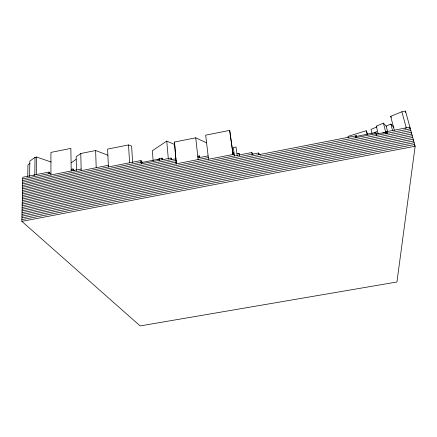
<?xml version="1.0" encoding="UTF-8"?>
<svg xmlns="http://www.w3.org/2000/svg" width="437" height="437" viewBox="0 0 437 437"><rect width="100%" height="100%" fill="white"/><g stroke="black" fill="none" stroke-linecap="round" stroke-linejoin="round"><path stroke-width="0.66" d="M48.955 173.718L48.955 172.074L22.751 177.264L21.85 221.368L140.162 325.92L396.938 281.996L415.15 146.237L405.487 111.08L401.887 111.785L390.667 116.335L394.36 130.412M36.408 174.56L36.593 157.041L35.02 157.358L29.842 161.122L29.607 176.543M35.02 157.358L34.818 174.876L33.769 175.608M27.744 176.914L27.946 164.913L29.989 163.323M405.356 112.402L405.487 111.08M409.748 128.478L409.901 127.14L386.98 131.586L382.746 133.083M414.489 145.827L414.664 144.478L21.888 219.62M71.215 162.837L76.065 159.341M373.996 133.252L376.765 131.28M375.525 134.17L377.191 132.99M107.89 155.222L95.627 150.53L80.779 153.496L76.175 156.725L76.442 170.534M174.734 144.565L166.754 141.091L152.366 150.689L153.147 160.876M174.478 142.041L176.275 163.935L174.478 142.041L195.738 137.813L206.619 142.866M175.805 158.893L176.045 158.74L22.511 188.866M175.964 160.565L176.198 160.417L22.478 190.537M157.899 159.592L159.494 158.593L161.969 158.107L162.848 159.691M176.116 162.247L176.357 162.1L22.445 192.214M393.906 127.418L390.869 124.07L386.188 126.075L387.695 131.925M378.191 133.771L376.295 126.173L383.418 123.125L386.477 126.495M355.172 136.235L356.412 135.732L356.811 137.442L355.565 137.939M355.27 136.661L375.907 132.389L376.65 135.388M404.984 128.347L406.252 127.844L401.887 111.785M385.303 132.635L387.089 132.012L376.333 134.099M385.625 133.919L387.417 133.301L386.98 131.586M367.785 134.334L366.179 130.723L347.928 136.415L348.213 137.671M132.624 162.58L131.613 146.089L128.538 144.926L107.628 149.104L108.398 166.972M229.676 130.39L233.079 154.54L229.676 130.39L205.68 135.164L208.525 159.259M22.719 178.908L50.932 173.331M71.182 169.321L72.995 168.966L74.235 170.474M22.68 180.557L81.135 169.015M22.648 182.213L108.321 165.312M22.615 183.868L140.736 160.597L140.851 162.264M140.769 161.013L141.43 160.882L142.489 162.608M22.582 185.528L141.517 162.132M141.544 162.548L159.527 159.008M22.549 187.194L171.042 158.019L171.883 159.609M199.305 155.889L197.759 156.195L199.856 157.112L199.305 155.889L199.496 157.571M197.945 157.872L208.127 155.883M22.413 193.897L208.323 157.566M233.691 154.359L233.112 152.726L232.85 152.846M22.374 195.579L234.232 154.239M236.936 153.715L239.001 153.311L239.738 155.49M22.342 197.273L251.821 152.551L253.061 154.632M22.309 198.966L258.469 153.01L260.348 154.96M22.271 200.659L356.412 135.732M22.238 202.364L376.224 133.673M22.205 204.068L410.37 128.849M22.167 205.783L410.846 130.57M22.134 207.499L411.315 132.291M22.096 209.214L411.791 134.017M22.063 210.94L412.266 135.754M22.025 212.666L412.747 137.486M21.992 214.398L413.222 139.228M21.959 216.135L413.702 140.976M21.921 217.872L414.183 142.724M21.85 221.368L415.15 146.237M36.593 157.041L51.211 162.034M376.295 126.173L376.967 126.861L371.024 129.396L372.106 133.815M48.955 172.074L50.288 173.56M390.667 116.335L391.443 117.367M390.869 124.07L392.568 130.581M383.418 123.125L385.685 132.018M366.179 130.723L367.091 134.509M258.469 153.01L258.731 154.714M251.821 152.551L252.078 154.25M239.001 153.311L239.241 155.004M237.176 155.408L235.996 146.979L233.309 147.504L234.467 155.933M233.112 152.726L233.347 154.414M195.738 137.813L198.13 159.56M171.042 158.019L171.195 159.691M166.754 141.091L168.343 159.134M161.969 158.107L162.111 159.773M159.494 158.593L159.631 160.264M141.43 160.882L141.626 163.799M128.538 144.926L129.587 162.793M95.627 150.53L96.206 167.699M80.779 153.496L81.173 170.665M72.995 168.966L73.023 170.616M71.209 170.976L70.86 148.394L50.927 152.404L50.932 174.98"/></g></svg>
